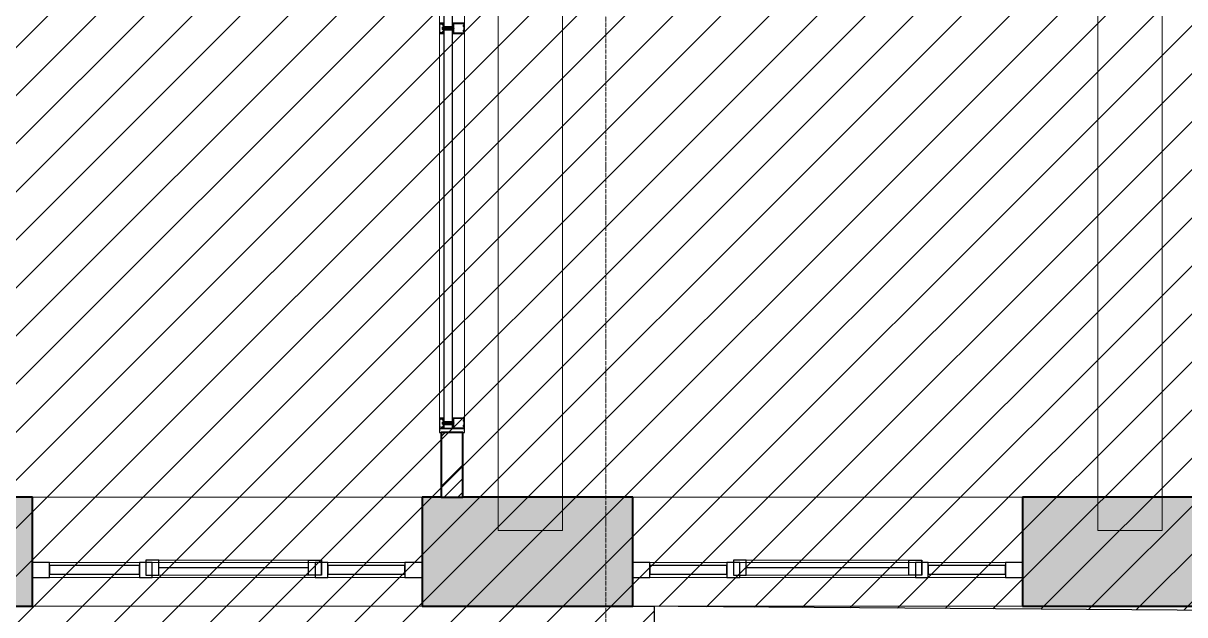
# Model space of a CAD drawing. Header units: millimetres. Extents: x -11886 to 379896, y -8130 to 47743.
# Drawn here: x 28390 to 33814, y 2147 to 4910 of the extents above; entities that cross this region are included whole.
import ezdxf

# ---------------------------------------------------------------- set-up
doc = ezdxf.new("R2010")
doc.units = ezdxf.units.MM
for name, pattern in [('ADSK_Линия сетки', [25, 20, -2.5, 0, -2.5]), ('ADSK_Сверху', [4.5, 3, -1.5]), ('ADSK_Снесено', [4.5, 3, -1.5])]:
    doc.linetypes.add(name, pattern=pattern)
for name, color, linetype, lineweight, true_color in [('_ Окна', 5, 'Continuous', 30, 0x0000ff), ('Витраж', 5, 'Continuous', 18, 0x0000ff), ('Окна', 5, 'Continuous', 18, 0x0000ff), ('Панели витража', 5, 'Continuous', 18, 0x0000ff), ('Стены внутренние', 5, 'Continuous', 18, 0x0000ff), ('Стены наружные', 1, 'ADSK_Снесено', 18, 0xff0000)]:
    doc.layers.add(name, color=color, linetype=linetype, lineweight=lineweight, true_color=true_color)
for name, color, linetype, lineweight in [('Каркас', 7, 'Continuous', 18), ('Оси', 7, 'Continuous', 9), ('Перекрытие', 7, 'Continuous', 18), ('Узлы', 7, 'Continuous', 18)]:
    doc.layers.add(name, color=color, linetype=linetype, lineweight=lineweight)

# ---------------------------------------------------------------- blocks, each defined once
blk = doc.blocks.new('Прямоугольный импост - 70х20_60мм-1427697-01 План 1-го этажа маркировочный')
at = {"layer": 'Витраж', "color": 161, "linetype": 'ADSK_Сверху', "true_color": 0xaaaaff}
for p, q in [((39699.9, 2391.5), (39699.9, 2321.5)), ((39779.9, 2391.5), (39699.9, 2391.5)), ((40229.9, 2391.5), (40199.9, 2391.5)), ((39779.9, 2321.5), (39699.9, 2321.5)), ((40229.9, 2321.5), (40199.9, 2321.5))]:
    blk.add_line(p, q, dxfattribs=at)
blk = doc.blocks.new('Прямоугольный импост - 70х20_60мм-1424711-01 План 1-го этажа маркировочный')
at = {"layer": 'Витраж', "color": 161, "linetype": 'ADSK_Сверху', "true_color": 0xaaaaff}
for p, q in [((-80, 35), (0, 35)), ((0, 35), (0, -35)), ((0, -35), (-80, -35))]:
    blk.add_line(p, q, dxfattribs=at)
blk = doc.blocks.new('Прямоугольный импост - 70х20_60мм-1424712-01 План 1-го этажа маркировочный')
at = {"layer": 'Витраж', "color": 161, "linetype": 'ADSK_Сверху', "true_color": 0xaaaaff}
for p, q in [((0, 35), (-80, 35)), ((0, -35), (0, 35)), ((-80, -35), (0, -35))]:
    blk.add_line(p, q, dxfattribs=at)
blk = doc.blocks.new('Прямоугольный импост - 70х20_60мм-1329426-01 План 1-го этажа маркировочный')
at = {"layer": 'Витраж', "color": 161, "linetype": 'ADSK_Сверху', "true_color": 0xaaaaff}
for p, q in [((40259.9, 2391.5), (40229.9, 2391.5)), ((41049.9, 2391.5), (41019.9, 2391.5)), ((40259.9, 2321.5), (40229.9, 2321.5)), ((41049.9, 2321.5), (41019.9, 2321.5))]:
    blk.add_line(p, q, dxfattribs=at)
blk = doc.blocks.new('Прямоугольный импост - 70х20_60мм-1225113-01 План 1-го этажа маркировочный')
at = {"layer": 'Витраж', "color": 161, "linetype": 'ADSK_Сверху', "true_color": 0xaaaaff}
for p, q in [((-6006, 10091.9), (-6006, 10121.9)), ((-5936, 10091.9), (-5936, 10121.9)), ((-6006, 9651.9), (-6006, 9731.9)), ((-5936, 9651.9), (-5936, 9731.9)), ((-6006, 9651.9), (-5936, 9651.9))]:
    blk.add_line(p, q, dxfattribs=at)
blk = doc.blocks.new('Прямоугольный импост - 70х60мм-1424709-01 План 1-го этажа маркировочный')
at = {"layer": 'Витраж', "color": 161, "linetype": 'ADSK_Сверху', "true_color": 0xaaaaff}
for p, q in [((-30, 35), (30, 35)), ((30, -35), (-30, -35))]:
    blk.add_line(p, q, dxfattribs=at)
blk = doc.blocks.new('Прямоугольный импост - 70х60мм-1427699-01 План 1-го этажа маркировочный')
at = {"layer": 'Витраж', "color": 161, "linetype": 'ADSK_Сверху', "true_color": 0xaaaaff}
for p, q in [((39779.9, 2391.5), (39779.9, 2321.5)), ((40199.9, 2391.5), (39779.9, 2391.5)), ((40199.9, 2321.5), (40199.9, 2391.5)), ((40199.9, 2321.5), (39779.9, 2321.5))]:
    blk.add_line(p, q, dxfattribs=at)
blk = doc.blocks.new('Прямоугольный импост - 70х60мм-1225009-01 План 1-го этажа маркировочный')
at = {"layer": 'Витраж', "color": 161, "linetype": 'ADSK_Сверху', "true_color": 0xaaaaff}
for p, q in [((-5936, 11391.9), (-6006, 11391.9)), ((-6006, 11031.9), (-6006, 11391.9)), ((-5936, 11031.9), (-5936, 11391.9)), ((-6006, 11031.9), (-5936, 11031.9))]:
    blk.add_line(p, q, dxfattribs=at)
blk = doc.blocks.new('Прямоугольный импост - 70х60мм-1329428-01 План 1-го этажа маркировочный')
at = {"layer": 'Витраж', "color": 161, "linetype": 'ADSK_Сверху', "true_color": 0xaaaaff}
for p, q in [((40259.9, 2391.5), (40259.9, 2321.5)), ((41019.9, 2391.5), (40259.9, 2391.5)), ((41019.9, 2321.5), (41019.9, 2391.5)), ((41019.9, 2321.5), (40259.9, 2321.5))]:
    blk.add_line(p, q, dxfattribs=at)
blk = doc.blocks.new('Прямоугольный импост - 70х20_60мм-1225109-01 План 1-го этажа маркировочный')
at = {"layer": 'Витраж', "color": 161, "linetype": 'ADSK_Сверху', "true_color": 0xaaaaff}
for p, q in [((-5936, 11471.9), (-6006, 11471.9)), ((-6006, 11391.9), (-6006, 11471.9)), ((-5936, 11391.9), (-5936, 11471.9)), ((-6006, 11001.9), (-6006, 11031.9)), ((-5936, 11001.9), (-5936, 11031.9))]:
    blk.add_line(p, q, dxfattribs=at)
blk = doc.blocks.new('Прямоугольный импост - 70х20_60мм-1225111-01 План 1-го этажа маркировочный')
at = {"layer": 'Витраж', "color": 161, "linetype": 'ADSK_Сверху', "true_color": 0xaaaaff}
for p, q in [((-6006, 10971.9), (-6006, 11001.9)), ((-5936, 10971.9), (-5936, 11001.9)), ((-6006, 10121.9), (-6006, 10151.9)), ((-5936, 10121.9), (-5936, 10151.9))]:
    blk.add_line(p, q, dxfattribs=at)
blk = doc.blocks.new('Прямоугольный импост - 70х60мм-1242018-01 План 1-го этажа маркировочный')
at = {"layer": 'Витраж', "color": 161, "linetype": 'ADSK_Сверху', "true_color": 0xaaaaff}
for p, q in [((-5936, 19333.9), (-6006, 19333.9)), ((-6006, 18513.9), (-6006, 19333.9)), ((-5936, 18513.9), (-5936, 19333.9)), ((-6006, 18513.9), (-5936, 18513.9))]:
    blk.add_line(p, q, dxfattribs=at)
blk = doc.blocks.new('Прямоугольный импост - Зазор 20х116мм-1858198-01 План 1-го этажа маркировочный')
at = {"layer": 'Витраж', "color": 161, "linetype": 'ADSK_Сверху', "true_color": 0xaaaaff}
for p, q in [((30334.2, 3041.5), (30334.2, 4885.8)), ((30450.2, 3041.5), (30450.2, 4885.8))]:
    blk.add_line(p, q, dxfattribs=at)
blk = doc.blocks.new('Прямоугольный импост - Зазор 20х116мм-1858200-01 План 1-го этажа маркировочный')
at = {"layer": 'Витраж', "color": 161, "linetype": 'ADSK_Сверху', "true_color": 0xaaaaff}
for p, q in [((30334.2, 4885.8), (30334.2, 6774.1)), ((30450.2, 4885.8), (30450.2, 6774.1))]:
    blk.add_line(p, q, dxfattribs=at)
blk = doc.blocks.new('Прямоугольный импост - Зазор 20х116мм-1858181-01 План 1-го этажа маркировочный')
at = {"layer": 'Витраж', "color": 161, "linetype": 'ADSK_Сверху', "true_color": 0xaaaaff}
for p, q in [((19037.7, 6460.3), (18921.7, 6460.3)), ((18921.7, 6460.3), (18921.7, 6416.3)), ((19037.7, 6460.3), (19037.7, 6416.3))]:
    blk.add_line(p, q, dxfattribs=at)
blk = doc.blocks.new('Системная панель - _AR_Стекло_40мм_привязка по центру-V172-01 План 1-го этажа маркировочный')
at = {"layer": 'Панели витража', "lineweight": 30}
for p, q in [((180, 20), (-180, 20)), ((-180, 20), (-180, -20)), ((180, -20), (180, 20)), ((-180, -20), (180, -20))]:
    blk.add_line(p, q, dxfattribs=at)
blk = doc.blocks.new('Прямоугольный импост - 70х20_60мм-V173-01 План 1-го этажа маркировочный')
at = {"layer": 'Витраж', "lineweight": 30}
for p, q in [((-80, 35), (0, 35)), ((-80, -35), (-80, 35)), ((0, 35), (0, -35)), ((0, -35), (-80, -35))]:
    blk.add_line(p, q, dxfattribs=at)
blk = doc.blocks.new('Прямоугольный импост - 70х20_60мм-V174-01 План 1-го этажа маркировочный')
at = {"layer": 'Витраж', "lineweight": 30}
for p, q in [((0, 35), (-80, 35)), ((-80, 35), (-80, -35)), ((0, -35), (0, 35)), ((-80, -35), (0, -35))]:
    blk.add_line(p, q, dxfattribs=at)
blk = doc.blocks.new('Системная панель - _AR_Стекло_40мм_привязка по центру-1427701-01 План 1-го этажа маркировочный')
at = {"layer": 'Панели витража', "lineweight": 30}
for p, q in [((210, 20), (-210, 20)), ((-210, 20), (-210, -20)), ((210, -20), (210, 20)), ((-210, -20), (210, -20))]:
    blk.add_line(p, q, dxfattribs=at)
blk = doc.blocks.new('Витраж-тент со смещением вовне - 60мм 30 сдвиг-1466956-01 План 1-го этажа маркировочный')
at = {"layer": '_ Окна'}
for p, q in [((-410, 25), (-410, -45)), ((-410, 25), (-350, 25)), ((-410, -45), (-410, 25)), ((-350, 25), (-350, -45)), ((410, 25), (350, 25)), ((350, 25), (350, -45)), ((410, -45), (410, 25)), ((410, -45), (410, 25)), ((-350, -45), (-410, -45)), ((-350, -10), (350, -10)), ((350, -45), (410, -45))]:
    blk.add_line(p, q, dxfattribs=at)
at = {"layer": 'Окна'}
for p, q in [((350, 25), (-350, 25)), ((-350, -45), (350, -45))]:
    blk.add_line(p, q, dxfattribs=at)
blk = doc.blocks.new('Прямоугольный импост - 70х60мм-V37-01 План 1-го этажа маркировочный')
at = {"layer": 'Витраж'}
for p, q in [((-6006, 9731.9), (-6006, 10091.9)), ((-5936, 10091.9), (-5936, 9731.9))]:
    blk.add_line(p, q, dxfattribs=at)
blk = doc.blocks.new('Прямоугольный импост - 70х60мм-V175-01 План 1-го этажа маркировочный')
at = {"layer": 'Витраж'}
for p, q in [((39779.9, 2391.5), (40199.9, 2391.5)), ((40199.9, 2321.5), (39779.9, 2321.5))]:
    blk.add_line(p, q, dxfattribs=at)
blk = doc.blocks.new('Прямоугольный импост - 70х60мм-V176-01 План 1-го этажа маркировочный')
at = {"layer": 'Витраж', "lineweight": 30}
for p, q in [((-30, 35), (30, 35)), ((-30, -35), (-30, 35)), ((30, 35), (30, -35)), ((30, -35), (-30, -35))]:
    blk.add_line(p, q, dxfattribs=at)
blk = doc.blocks.new('Прямоугольный импост - 70х60мм-V177-01 План 1-го этажа маркировочный')
at = {"layer": 'Витраж'}
for p, q in [((40259.9, 2391.5), (41019.9, 2391.5)), ((41019.9, 2321.5), (40259.9, 2321.5))]:
    blk.add_line(p, q, dxfattribs=at)
blk = doc.blocks.new('Витраж-тент со смещением вовне - 60мм 30 сдвиг-1466942-01 План 1-го этажа маркировочный')
at = {"layer": '_ Окна'}
for p, q in [((-440, 25), (-440, -45)), ((-440, 25), (-380, 25)), ((-440, -45), (-440, 25)), ((-380, 25), (-380, -45)), ((440, 25), (380, 25)), ((380, 25), (380, -45)), ((440, -45), (440, 25)), ((440, -45), (440, 25)), ((-380, -45), (-440, -45)), ((-380, -10), (380, -10)), ((380, -45), (440, -45))]:
    blk.add_line(p, q, dxfattribs=at)
at = {"layer": 'Окна'}
for p, q in [((380, 25), (-380, 25)), ((-380, -45), (380, -45))]:
    blk.add_line(p, q, dxfattribs=at)
blk = doc.blocks.new('Прямоугольный импост - 70х60мм-V125-01 План 1-го этажа маркировочный')
at = {"layer": 'Витраж'}
for p, q in [((-6006, 18513.9), (-6006, 19333.9)), ((-5936, 19333.9), (-5936, 18513.9))]:
    blk.add_line(p, q, dxfattribs=at)
blk = doc.blocks.new('Системная панель - ADSK_Cтеклопакет_40мм-1858221-01 План 1-го этажа маркировочный')
at = {"layer": 'Панели витража', "lineweight": 30}
for p, q in [((11.90625, 20), (-11.90625, 20)), ((-11.90625, 20), (-11.90625, -20)), ((11.90625, -20), (11.90625, 20)), ((-11.90625, -20), (11.90625, -20))]:
    blk.add_line(p, q, dxfattribs=at)
blk = doc.blocks.new('Системная панель - ADSK_Cтеклопакет_40мм-1858222-01 План 1-го этажа маркировочный')
at = {"layer": 'Панели витража', "lineweight": 30}
for p, q in [((944, 20), (-944, 20)), ((-944, 20), (-944, -20)), ((944, -20), (944, 20)), ((-944, -20), (944, -20))]:
    blk.add_line(p, q, dxfattribs=at)
blk = doc.blocks.new('Прямоугольный импост - 48х116мм-1841676-01 План 1-го этажа маркировочный')
at = {"layer": 'Витраж'}
for p, q in [((30334.2, 6750.1), (30334.2, 4909.8)), ((30450.2, 6750.1), (30450.2, 4909.8))]:
    blk.add_line(p, q, dxfattribs=at)
blk = doc.blocks.new('Прямоугольный импост - Зазор 20х116мм-1858224-01 План 1-го этажа маркировочный')
at = {"layer": 'Витраж', "lineweight": 30}
for p, q in [((0, 76), (-20, 76)), ((-20, 76), (-20, -40)), ((0, -40), (0, 76)), ((-20, -40), (0, -40))]:
    blk.add_line(p, q, dxfattribs=at)
blk = doc.blocks.new('Прямоугольный импост - 48х116-1503859-01 План 1-го этажа маркировочный')
at = {"layer": 'Узлы', "color": 5, "true_color": 0x0000ff}
for p, q in [((-24, 76.5), (-24, 20.5)), ((24, 76.5), (-24, 76.5)), ((-21.5, 23), (-21.5, 74)), ((-21.5, 74), (-16.6, 74)), ((-15.1, 72.4), (-15.1, 70.9)), ((-15.1, 70.9), (-9.2, 70.9)), ((-9.2, 70.9), (-9.2, 72.4)), ((-7.6, 74), (7.6, 74)), ((9.2, 72.4), (9.2, 70.9)), ((9.2, 70.9), (15.1, 70.9)), ((15.1, 70.9), (15.1, 72.4)), ((16.6, 74), (21.5, 74)), ((21.5, 74), (21.5, 23)), ((24, 20.5), (24, 76.5)), ((-24, 20.5), (-18.1, 20.5)), ((-21, 23), (-21.5, 23)), ((-21, 26.1), (-21, 23)), ((-4.1, 26.8), (-20.2, 26.8)), ((-17.2, 24.3), (-15.8, 24.3)), ((-15, 20.5), (-11.8, 20.5)), ((-11, 21.3), (-11, 23.5)), ((-10.5, 24.3), (-10.5, 22.4)), ((-10.2, 24.3), (-5.9, 24.3)), ((-9.7, 21.7), (-8, 21.7)), ((-8, 21.7), (-8, 2.5)), ((-8, -14.1), (-8, 0)), ((-7.7, 2.2), (-6.7, 2.2)), ((-6.7, 0.3), (-7.7, 0.3)), ((-6.4, 2), (-6.4, 0.6)), ((-5.4, 5.1), (-5.4, 22.8)), ((-3.5, 5.1), (-5.4, 5.1)), ((-5.1, 23.5), (-5.1, 21.3)), ((-4.3, 20.5), (-0.8, 20.5)), ((-2.6, 23.8), (-2.6, 25.3)), ((2.6, 23.8), (-2.6, 23.8)), ((-2.5, -1.3), (-1.1, 4.3)), ((-0.8, 20.5), (0, 21.3)), ((0, 21.3), (0.8, 20.5)), ((0.8, 20.5), (4.3, 20.5)), ((1.1, 4.3), (2.5, -1.3)), ((2.6, 25.3), (2.6, 23.8)), ((5.4, 5.1), (3.5, 5.1)), ((20.2, 26.8), (4.1, 26.8)), ((5.1, 21.3), (5.1, 23.5)), ((5.4, 22.8), (5.4, 5.1)), ((5.9, 24.3), (10.2, 24.3)), ((6.4, 0.6), (6.4, 2)), ((6.7, 2.2), (7.7, 2.2)), ((7.7, 0.3), (6.7, 0.3)), ((8, 2.5), (8, 21.7)), ((8, 21.7), (9.7, 21.7)), ((8, -14.1), (8, 0)), ((10.5, 22.4), (10.5, 24.3)), ((11, 23.5), (11, 21.3)), ((11.8, 20.5), (15, 20.5)), ((15.8, 24.3), (17.2, 24.3)), ((18.1, 20.5), (24, 20.5)), ((21, 23), (21, 26.1)), ((21.5, 23), (21, 23)), ((-24, -20), (-24, -24.7)), ((-24, -27.3), (-24, -39.5)), ((-24, -39.5), (24, -39.5)), ((-21.4, -19.5), (-23.5, -19.5)), ((-23.2, -25.5), (-22.2, -25.5)), ((-22.7, -38.2), (-22.7, -27.8)), ((-22.7, -27.8), (-22, -27.8)), ((-7.4, -38.2), (-22.7, -38.2)), ((-22, -25.7), (-22.5, -25.7)), ((-21.8, -28), (-19.1, -32.6)), ((-18.3, -23.3), (-20.5, -23.3)), ((-18.9, -28.9), (-18.9, -25.5)), ((-18.9, -25.5), (-16, -25.5)), ((-17.4, -31.6), (-18.9, -28.9)), ((-5.7, -19.5), (-17.4, -19.5)), ((-14.5, -24), (-14.5, -22)), ((-14.5, -22), (-8.3, -22)), ((-8.3, -22), (-7.6, -22.7)), ((-6.9, -14.1), (-8, -14.1)), ((-0.4, -22.7), (-7.6, -22.7)), ((0, -38), (-7.4, -38.2)), ((-6.9, -14.1), (-6.6, -14.5)), ((-6.6, -14.5), (-6.2, -14.1)), ((-6.2, -14.1), (-4.3, -14.1)), ((-5.3, -19.1), (-5.7, -19.5)), ((-5, -19.5), (-5.3, -19.1)), ((5, -19.5), (-5, -19.5)), ((-2.4, -0.9), (-4.9, -3.8)), ((-4.9, -3.8), (-4.9, -14.1)), ((-4.9, -3.8), (4.9, -3.8)), ((-4.3, -14.1), (-3.9, -14.5)), ((-3.9, -14.5), (-3.6, -14.1)), ((-3.6, -14.1), (-2.5, -14.1)), ((-2.5, -14.1), (-2.5, -1.1)), ((2.4, -0.9), (-2.4, -0.9)), ((-0.4, -22.7), (0, -22.3)), ((0, -22.3), (0.4, -22.7)), ((15.9, -38.2), (0, -38)), ((7.6, -22.7), (0.4, -22.7)), ((4.9, -3.8), (2.4, -0.9)), ((2.5, -1.3), (2.5, -14.1)), ((2.5, -14.1), (3.6, -14.1)), ((3.6, -14.1), (3.9, -14.5)), ((3.9, -14.5), (4.3, -14.1)), ((4.3, -14.1), (6.2, -14.1)), ((4.9, -3.8), (4.9, -14.1)), ((5.3, -19.1), (5, -19.5)), ((5.7, -19.5), (5.3, -19.1)), ((17.4, -19.5), (5.7, -19.5)), ((6.2, -14.1), (6.6, -14.5)), ((6.6, -14.5), (6.9, -14.1)), ((8, -14.1), (6.9, -14.1)), ((7.6, -22.7), (8.3, -22)), ((8.3, -22), (14.5, -22)), ((14.5, -22), (14.5, -24)), ((22.7, -38.2), (15.9, -38.2)), ((16, -25.5), (18.9, -25.5)), ((17, -22), (17, -21.8)), ((18.9, -28.9), (17.4, -31.6)), ((20.5, -23.3), (18.3, -23.3)), ((18.9, -25.5), (18.9, -28.9)), ((19.1, -32.6), (21.8, -28)), ((23.5, -19.5), (21.4, -19.5)), ((21.8, -21.8), (21.8, -22)), ((22.5, -25.7), (22, -25.7)), ((22, -27.8), (22.7, -27.8)), ((22.2, -25.5), (23.2, -25.5)), ((22.7, -27.8), (22.7, -38.2)), ((24, -24.7), (24, -20)), ((24, -39.5), (24, -27.3))]:
    blk.add_line(p, q, dxfattribs=at)
at = {"layer": 'Узлы', "color": 5, "lineweight": 9, "true_color": 0x0000ff}
for p, q in [((0, 28.9), (-2.4, 26.5)), ((-2.4, 26.5), (-2.4, -0.9)), ((2.4, 26.5), (0, 28.9)), ((2.4, -0.9), (2.4, 26.5)), ((-8, -19.5), (-8, -14.1)), ((-6.3, -23.7), (-6.3, -22.7)), ((6.4, -23.7), (-6.3, -23.7)), ((-5.2, -27.2), (-5.2, -23.7)), ((-5.1, -27.3), (5.1, -27.3)), ((3.9, -28.1), (-3.9, -28.1)), ((-2.6, -27.2), (-2.6, -23.7)), ((-2.5, -14.1), (-2.5, -19.5)), ((2.5, -14.1), (2.5, -19.5)), ((2.6, -27.2), (2.6, -23.7)), ((5.2, -27.2), (5.2, -23.7)), ((6.4, -22.7), (6.4, -23.7)), ((8, -14.1), (8, -19.5))]:
    blk.add_line(p, q, dxfattribs=at)
at = {"layer": 'Узлы', "color": 5, "true_color": 0x0000ff}
for centre, radius, start, end in [((-16.6, 72.4), 1.52, 0, 90), ((-7.6, 72.4), 1.52, 90, 180), ((7.6, 72.4), 1.52, 0, 90), ((16.6, 72.4), 1.52, 90, 180), ((-20.2, 26.1), 0.762, 90, 180), ((-17.2, 23), 1.27, 90, 180), ((-16.2, 22.8), 2.29, 180, 225.1897), ((-18.1, 20.9), 0.381, 270, 45.1897), ((-15.8, 23), 1.27, 0, 90), ((-15, 20.9), 0.381, 134.8103, 270), ((-16.9, 22.8), 2.29, 314.8103, 0), ((-11.8, 21.3), 0.762, 270, 0), ((-10.2, 23.5), 0.762, 90, 180), ((-9.7, 22.4), 0.762, 180, 270), ((-7.7, 2.5), 0.254, 180, 270), ((-7.7, 0), 0.254, 90, 180), ((-6.9, 22.8), 1.52, 360, 90), ((-6.7, 2), 0.254, 360, 90), ((-6.7, 0.6), 0.254, 270, 360), ((-5.9, 23.5), 0.762, 0, 90), ((-4.3, 21.3), 0.762, 180, 270), ((-4.1, 25.3), 1.52, 360, 90), ((0, 4), 3.63, 17.5064, 162.4936), ((0, 4), 1.09, 15, 165), ((4.1, 25.3), 1.52, 90, 180), ((4.3, 21.3), 0.762, 270, 0), ((5.9, 23.5), 0.762, 90, 180), ((6.9, 22.8), 1.52, 90, 180), ((6.7, 2), 0.254, 90, 180), ((6.7, 0.6), 0.254, 180, 270), ((7.7, 2.5), 0.254, 270, 0), ((7.7, 0), 0.254, 0, 90), ((9.7, 22.4), 0.762, 270, 0), ((10.2, 23.5), 0.762, 0, 90), ((11.8, 21.3), 0.762, 180, 270), ((15.8, 23), 1.27, 90, 180), ((16.9, 22.8), 2.29, 180, 225.1897), ((15, 20.9), 0.381, 270, 45.1897), ((17.2, 23), 1.27, 0, 90), ((18.1, 20.9), 0.381, 134.8103, 270), ((16.2, 22.8), 2.29, 314.8103, 0), ((20.2, 26.1), 0.762, 0, 90), ((-23.5, -20), 0.508, 90, 180), ((-23.2, -24.7), 0.762, 180, 270), ((-22.5, -27.3), 1.52, 90, 180), ((-22.2, -26.8), 1.27, 288.6629, 90), ((-22, -26.8), 1.02, 270, 90), ((-19.5, -21.8), 2.29, 134.8103, 180), ((-20.5, -22), 1.27, 180, 270), ((-21.4, -19.9), 0.381, 314.8103, 90), ((-18.3, -32.1), 1.02, 210, 30), ((-18.3, -22), 1.27, 270, 0), ((-17.4, -19.9), 0.381, 90, 225.1897), ((-19.3, -21.8), 2.29, 0, 45.1897), ((-16, -24), 1.52, 270, 0), ((16, -24), 1.52, 180, 270), ((19.3, -21.8), 2.29, 134.8103, 180), ((18.3, -22), 1.27, 180, 270), ((18.3, -32.1), 1.02, 150, 330), ((17.4, -19.9), 0.381, 314.8103, 90), ((20.5, -22), 1.27, 270, 0), ((21.4, -19.9), 0.381, 90, 225.1897), ((22.2, -26.8), 1.27, 90, 251.3371), ((22, -26.8), 1.02, 90, 270), ((19.5, -21.8), 2.29, 0, 45.1897), ((22.5, -27.3), 1.52, 360, 90), ((23.2, -24.7), 0.762, 270, 0), ((23.5, -20), 0.508, 0, 90)]:
    blk.add_arc(centre, radius, start, end, dxfattribs=at)
at = {"layer": 'Узлы', "color": 5, "lineweight": 9, "true_color": 0x0000ff}
for centre, radius, start, end in [((-3.9, -26.7), 1.38, 200.9416, 339.0732), ((0, -23.9), 4.19, 234.2873, 305.7127), ((3.9, -26.7), 1.38, 200.9416, 339.0732)]:
    blk.add_arc(centre, radius, start, end, dxfattribs=at)
blk = doc.blocks.new('Прямоугольный импост - 48х116мм-1858199-01 План 1-го этажа маркировочный')
at = {"layer": 'Витраж', "lineweight": 30}
for p, q in [((-24, 20), (-24, 76)), ((-24, 76), (24, 76)), ((24, 76), (24, 20)), ((-0.1875, 20), (-24, 20)), ((-0.1875, -20), (-0.1875, 20)), ((24, 20), (0.1875, 20)), ((0.1875, 20), (0.1875, -20)), ((-24, -40), (-24, -20)), ((-24, -20), (-0.1875, -20)), ((24, -40), (-24, -40)), ((0.1875, -20), (24, -20)), ((24, -20), (24, -40))]:
    blk.add_line(p, q, dxfattribs=at)
blk = doc.blocks.new('Системная панель - ADSK_Cтеклопакет_40мм-1858229-01 План 1-го этажа маркировочный')
at = {"layer": 'Панели витража', "lineweight": 30}
for p, q in [((922, 20), (-922, 20)), ((-922, 20), (-922, -20)), ((922, -20), (922, 20)), ((-922, -20), (922, -20))]:
    blk.add_line(p, q, dxfattribs=at)
blk = doc.blocks.new('Прямоугольный импост - 48х116мм-1841680-01 План 1-го этажа маркировочный')
at = {"layer": 'Витраж'}
for p, q in [((30334.2, 4861.8), (30334.2, 3065.5)), ((30450.2, 4861.8), (30450.2, 3065.5))]:
    blk.add_line(p, q, dxfattribs=at)

msp = doc.modelspace()

# ---------------------------------------------------------------- hatches: boundary and pattern name
at = {"lineweight": 13, "true_color": 0x636466, "transparency": 33554559}
h = msp.add_hatch(dxfattribs=at)
h.set_pattern_fill('ANSI31', color=251, scale=50)
h.set_pattern_definition([(45, (0, 84876.59), (-112.2532, 112.2532), [])])
h.paths.add_polyline_path([(49933.4, 8532.3), (56213.95, 8532.3), (56032.62, 43759.21), (46033.21, 43759.21), (46033.21, 20934.06), (46719.85, 20904.57), (46719.85, 10918.4), (782.6, 10918.4), (771.13, 8529.25), (290.5, 8529.25), (290.5, 306.79), (8273, 272.02), (8273, 2186.48), (18972.64, 2186.48), (18972.64, -2732.57), (31336.4, -2732.57), (31336.4, 2185.74), (42036.93, 2106.79), (42036.93, 150.23), (49933.4, 150.23)])
at = {"layer": 'Стены внутренние', "lineweight": 9}
h = msp.add_hatch(dxfattribs=at)
h.set_pattern_fill('FP_3', color=256, style=0, pattern_type=2)
h.set_pattern_definition([(45, (0, 0), (-179.6051, 179.6051), []), (45, (63.5, 0), (0, 359.2102), []), (45, (-63.5, 0), (0, 359.2102), [])])
h.paths.add_polyline_path([(30342.2, 2696.48), (30442.2, 2696.48), (30442.2, 2997.47), (30342.2, 2997.47)])
at = {"layer": 'Стены наружные', "linetype": 'Continuous', "true_color": 0xc0c0c0}
h = msp.add_hatch(color=9, dxfattribs=at)
h.paths.add_polyline_path([(41519.93, 2186.48), (42036.93, 2186.48), (42036.93, 2696.48), (41519.93, 2696.48), (41519.93, 2322.96)])
h.paths.add_polyline_path([(38947.97, 2186.48), (39699.93, 2186.48), (39699.93, 2696.48), (38672.85, 2696.48), (38672.85, 2186.48)])
h.paths.add_polyline_path([(36852.85, 2186.48), (36852.85, 2696.48), (35863.53, 2696.48), (35863.53, 2186.48), (36718.5, 2186.48)])
h.paths.add_polyline_path([(34043.53, 2186.48), (34043.53, 2696.48), (33055.97, 2696.48), (33055.97, 2186.48), (33296.27, 2186.48)])
h.paths.add_polyline_path([(30252.67, 2186.48), (31235.97, 2186.48), (31235.97, 2696.48), (30252.67, 2696.48), (30252.67, 2400.22)])
h.paths.add_polyline_path([(28432.67, 2186.48), (28432.67, 2696.48), (27452.43, 2696.48), (27452.43, 2186.48), (28180.43, 2186.48)])
h.paths.add_polyline_path([(22226.96, 2186.48), (22792.43, 2186.48), (22792.43, 2696.48), (21763.73, 2696.48), (21763.73, 2186.48), (22064.43, 2186.48)])
h.paths.add_polyline_path([(25752.43, 2186.48), (25752.43, 2696.48), (24492.43, 2696.48), (24492.43, 2186.48)])
h.paths.add_polyline_path([(16107.48, 2186.48), (17097.66, 2186.48), (17097.66, 2696.48), (16107.48, 2696.48), (16107.48, 2602.68)])
h.paths.add_polyline_path([(19943.73, 2186.48), (19943.73, 2696.48), (18917.66, 2696.48), (18917.66, 2186.48), (18972.64, 2186.48)])
h.paths.add_polyline_path([(13865.31, 2186.48), (14287.48, 2186.48), (14287.48, 2696.48), (13310.86, 2696.48), (13310.86, 2186.48)])
h.paths.add_polyline_path([(11490.86, 2186.48), (11490.86, 2696.48), (10515.87, 2696.48), (10515.87, 2186.48)])
h.paths.add_polyline_path([(8273, 2186.48), (8695.87, 2186.48), (8695.87, 2696.48), (8273, 2696.48), (8273, 2599.37)])

# ---------------------------------------------------------------- linework, layer by layer
at = {"color": 251, "lineweight": 30, "true_color": 0x636466}
msp.add_lwpolyline([(46033.21, 20934.06), (46033.21, 43759.21), (56032.62, 43759.21), (56213.95, 8532.3), (49933.4, 8532.3), (49933.4, 150.23), (42036.93, 150.23), (42036.93, 2106.79), (31235.97, 2186.48), (31336.4, 2185.74), (31336.4, -2732.57), (18972.64, -2732.57), (18972.64, 2186.48), (8273, 2186.48), (8273, 272.02), (290.5, 306.79), (290.5, 8529.25)], dxfattribs=at)
at = {"layer": 'Каркас', "color": 253, "linetype": 'ADSK_Сверху', "true_color": 0xb2b2b2}
for p, q in [((33408.48, 8927), (33408.48, 2540.02)), ((33708.48, 2540.02), (33708.48, 8927)), ((30608.48, 8661.85), (30608.48, 2540.02)), ((30908.48, 2540.02), (30908.48, 8661.06)), ((30908.48, 2540.02), (30608.48, 2540.02)), ((33708.48, 2540.02), (33408.48, 2540.02))]:
    msp.add_line(p, q, dxfattribs=at)
at = {"layer": 'Каркас', "color": 253, "linetype": 'ADSK_Сверху', "true_color": 0xaaaaaa}
for p, q in [((33408.48, 2540.02), (33408.48, 8927)), ((33708.48, 2540.02), (33708.48, 8927)), ((30608.48, 2540.02), (30608.48, 8661.85)), ((30908.48, 2540.02), (30908.48, 8661.06)), ((30608.48, 2540.02), (30908.48, 2540.02)), ((33408.48, 2540.02), (33708.48, 2540.02))]:
    msp.add_line(p, q, dxfattribs=at)
at = {"layer": 'Оси', "linetype": 'ADSK_Линия сетки'}
msp.add_line((31109.91, -7330.38), (31109.91, 44534.79), dxfattribs=at)
at = {"layer": 'Перекрытие', "color": 5, "true_color": 0x0000ff}
msp.add_line((31336.4, -2732.57), (31336.4, 2186.48), dxfattribs=at)
at = {"layer": 'Стены внутренние', "color": 18, "lineweight": 40, "true_color": 0x000000}
for p, q in [((30342.2, 2997.47), (30342.2, 2696.48)), ((30442.2, 2997.47), (30342.2, 2997.47)), ((30442.2, 2696.48), (30442.2, 2997.47)), ((30342.2, 2696.48), (30442.2, 2696.48))]:
    msp.add_line(p, q, dxfattribs=at)
at = {"layer": 'Стены наружные', "color": 18, "linetype": 'Continuous', "lineweight": 40, "true_color": 0x000000}
for p, q in [((28432.67, 2696.48), (27452.43, 2696.48)), ((28432.67, 2186.48), (28432.67, 2696.48)), ((30342.2, 2696.48), (30252.67, 2696.48)), ((30252.67, 2696.48), (30252.67, 2186.48)), ((31235.97, 2696.48), (30442.2, 2696.48)), ((31235.97, 2186.48), (31235.97, 2696.48)), ((34043.53, 2696.48), (33055.97, 2696.48)), ((33055.97, 2696.48), (33055.97, 2186.48)), ((27452.43, 2186.48), (28432.67, 2186.48)), ((30252.67, 2186.48), (31235.97, 2186.48)), ((33055.97, 2186.48), (34043.53, 2186.48))]:
    msp.add_line(p, q, dxfattribs=at)
at = {"layer": 'Стены наружные', "color": 18, "linetype": 'Continuous', "true_color": 0x000000}
for p, q in [((28432.67, 2696.48), (30252.67, 2696.48)), ((31235.97, 2696.48), (33055.97, 2696.48)), ((30252.67, 2186.48), (28432.67, 2186.48)), ((33055.97, 2186.48), (31235.97, 2186.48))]:
    msp.add_line(p, q, dxfattribs=at)

# ---------------------------------------------------------------- block references
at = {"layer": '_ Окна', "rotation": 180}
for name, p in [('Витраж-тент со смещением вовне - 60мм 30 сдвиг-1466956-01 План 1-го этажа маркировочный', (29372.67, 2356.48)), ('Витраж-тент со смещением вовне - 60мм 30 сдвиг-1466942-01 План 1-го этажа маркировочный', (32145.97, 2356.48))]:
    msp.add_blockref(name, p, dxfattribs=at)
at = {"layer": 'Витраж', "color": 161, "linetype": 'ADSK_Сверху', "true_color": 0xaaaaff}
for name, p in [('Прямоугольный импост - Зазор 20х116мм-1858200-01 План 1-го этажа маркировочный', (0, 0)), ('Прямоугольный импост - Зазор 20х116мм-1858198-01 План 1-го этажа маркировочный', (0, 0)), ('Прямоугольный импост - 70х20_60мм-1427697-01 План 1-го этажа маркировочный', (-11267.27, 0)), ('Прямоугольный импост - 70х60мм-1427699-01 План 1-го этажа маркировочный', (-11267.27, 0)), ('Прямоугольный импост - 70х20_60мм-1329426-01 План 1-го этажа маркировочный', (-11267.27, 0)), ('Прямоугольный импост - 70х60мм-1329428-01 План 1-го этажа маркировочный', (-11267.27, 0)), ('Прямоугольный импост - 70х20_60мм-1424712-01 План 1-го этажа маркировочный', (30252.67, 2356.48)), ('Прямоугольный импост - 70х20_60мм-1424712-01 План 1-го этажа маркировочный', (33055.97, 2356.48))]:
    msp.add_blockref(name, p, dxfattribs=at)
at = {"layer": 'Витраж'}
for name, p in [('Прямоугольный импост - 48х116мм-1841676-01 План 1-го этажа маркировочный', (0, 0)), ('Прямоугольный импост - 48х116мм-1841680-01 План 1-го этажа маркировочный', (0, 0)), ('Прямоугольный импост - 70х60мм-V175-01 План 1-го этажа маркировочный', (-11267.27, 0)), ('Прямоугольный импост - 70х60мм-V177-01 План 1-го этажа маркировочный', (-11267.27, 0)), ('Прямоугольный импост - 70х20_60мм-V174-01 План 1-го этажа маркировочный', (30252.67, 2356.48)), ('Прямоугольный импост - 70х20_60мм-V174-01 План 1-го этажа маркировочный', (33055.97, 2356.48))]:
    msp.add_blockref(name, p, dxfattribs=at)
at = {"layer": 'Витраж', "lineweight": 9, "extrusion": (0, 0, -1), "rotation": 90.00000000000007}
for p in [(-30373.7, 4885.81), (-30373.7, 3041.47)]:
    msp.add_blockref('Прямоугольный импост - 48х116-1503859-01 План 1-го этажа маркировочный', p, dxfattribs=at)
at = {"layer": 'Витраж', "extrusion": (0, 0, -1), "rotation": 90.00000000000007}
for p in [(-30374.2, 4885.81), (-30374.2, 3041.47)]:
    msp.add_blockref('Прямоугольный импост - 48х116мм-1858199-01 План 1-го этажа маркировочный', p, dxfattribs=at)
at = {"layer": 'Витраж', "color": 161, "linetype": 'ADSK_Сверху', "true_color": 0xaaaaff}
for name, p, rotation in [('Прямоугольный импост - Зазор 20х116мм-1858181-01 План 1-го этажа маркировочный', (49371.86, 9457.75), 180), ('Прямоугольный импост - 70х20_60мм-1225113-01 План 1-го этажа маркировочный', (39904.59, 8327.52), 89.99999999999987), ('Прямоугольный импост - 70х60мм-1225009-01 План 1-го этажа маркировочный', (41204.59, 8327.52), 89.99999999999974), ('Прямоугольный импост - 70х20_60мм-1225109-01 План 1-го этажа маркировочный', (42707.9, 8327.52), 90), ('Прямоугольный импост - 70х60мм-1225009-01 План 1-го этажа маркировочный', (42707.9, 8327.52), 90), ('Прямоугольный импост - 70х20_60мм-1225111-01 План 1-го этажа маркировочный', (42707.9, 8327.52), 90.00000000000006), ('Прямоугольный импост - 70х60мм-1242018-01 План 1-го этажа маркировочный', (51069.85, 8327.52), 90.00000000000006), ('Прямоугольный импост - 70х20_60мм-1225113-01 План 1-го этажа маркировочный', (42707.9, 8327.52), 90.00000000000014), ('Прямоугольный импост - 70х60мм-1225009-01 План 1-го этажа маркировочный', (44007.9, 8327.52), 90)]:
    msp.add_blockref(name, p, dxfattribs=dict(at, rotation=rotation))
at = {"layer": 'Витраж'}
for name, p, rotation in [('Прямоугольный импост - Зазор 20х116мм-1858224-01 План 1-го этажа маркировочный', (30374.2, 2997.47), 269.9999999999999), ('Прямоугольный импост - 70х60мм-V37-01 План 1-го этажа маркировочный', (39904.59, 8327.52), 89.99999999999987), ('Прямоугольный импост - 70х60мм-V37-01 План 1-го этажа маркировочный', (41407.9, 8327.52), 90.00000000000014), ('Прямоугольный импост - 70х60мм-V125-01 План 1-го этажа маркировочный', (51069.85, 8327.52), 90.00000000000006), ('Прямоугольный импост - 70х60мм-V37-01 План 1-го этажа маркировочный', (42707.9, 8327.52), 90.00000000000014)]:
    msp.add_blockref(name, p, dxfattribs=dict(at, rotation=rotation))
at = {"layer": 'Витраж', "color": 161, "linetype": 'ADSK_Сверху', "true_color": 0xaaaaff, "extrusion": (0, 0, -1)}
for name, p in [('Прямоугольный импост - 70х20_60мм-1424711-01 План 1-го этажа маркировочный', (-28432.67, 2356.48)), ('Прямоугольный импост - 70х60мм-1424709-01 План 1-го этажа маркировочный', (-28962.67, 2356.48)), ('Прямоугольный импост - 70х60мм-1424709-01 План 1-го этажа маркировочный', (-29782.67, 2356.48)), ('Прямоугольный импост - 70х20_60мм-1424711-01 План 1-го этажа маркировочный', (-31235.97, 2356.48)), ('Прямоугольный импост - 70х60мм-1424709-01 План 1-го этажа маркировочный', (-31705.97, 2356.48)), ('Прямоугольный импост - 70х60мм-1424709-01 План 1-го этажа маркировочный', (-32585.97, 2356.48))]:
    msp.add_blockref(name, p, dxfattribs=at)
at = {"layer": 'Витраж', "extrusion": (0, 0, -1)}
for name, p in [('Прямоугольный импост - 70х20_60мм-V173-01 План 1-го этажа маркировочный', (-28432.67, 2356.48)), ('Прямоугольный импост - 70х60мм-V176-01 План 1-го этажа маркировочный', (-28962.67, 2356.48)), ('Прямоугольный импост - 70х60мм-V176-01 План 1-го этажа маркировочный', (-29782.67, 2356.48)), ('Прямоугольный импост - 70х20_60мм-V173-01 План 1-го этажа маркировочный', (-31235.97, 2356.48)), ('Прямоугольный импост - 70х60мм-V176-01 План 1-го этажа маркировочный', (-31705.97, 2356.48)), ('Прямоугольный импост - 70х60мм-V176-01 План 1-го этажа маркировочный', (-32585.97, 2356.48))]:
    msp.add_blockref(name, p, dxfattribs=at)
at = {"layer": 'Панели витража'}
for name, p, rotation in [('Системная панель - ADSK_Cтеклопакет_40мм-1858222-01 План 1-го этажа маркировочный', (30374.2, 5829.97), 89.99999999999993), ('Системная панель - ADSK_Cтеклопакет_40мм-1858229-01 План 1-го этажа маркировочный', (30374.2, 3963.64), 89.99999999999993), ('Системная панель - ADSK_Cтеклопакет_40мм-1858221-01 План 1-го этажа маркировочный', (30374.2, 3029.38), 89.99999999999993), ('Системная панель - _AR_Стекло_40мм_привязка по центру-1427701-01 План 1-го этажа маркировочный', (28722.67, 2356.48), 180), ('Системная панель - _AR_Стекло_40мм_привязка по центру-V172-01 План 1-го этажа маркировочный', (29992.67, 2356.48), 180), ('Системная панель - _AR_Стекло_40мм_привязка по центру-V172-01 План 1-го этажа маркировочный', (31495.97, 2356.48), 180), ('Системная панель - _AR_Стекло_40мм_привязка по центру-V172-01 План 1-го этажа маркировочный', (32795.97, 2356.48), 180)]:
    msp.add_blockref(name, p, dxfattribs=dict(at, rotation=rotation))

doc.saveas('drawing.dxf')
